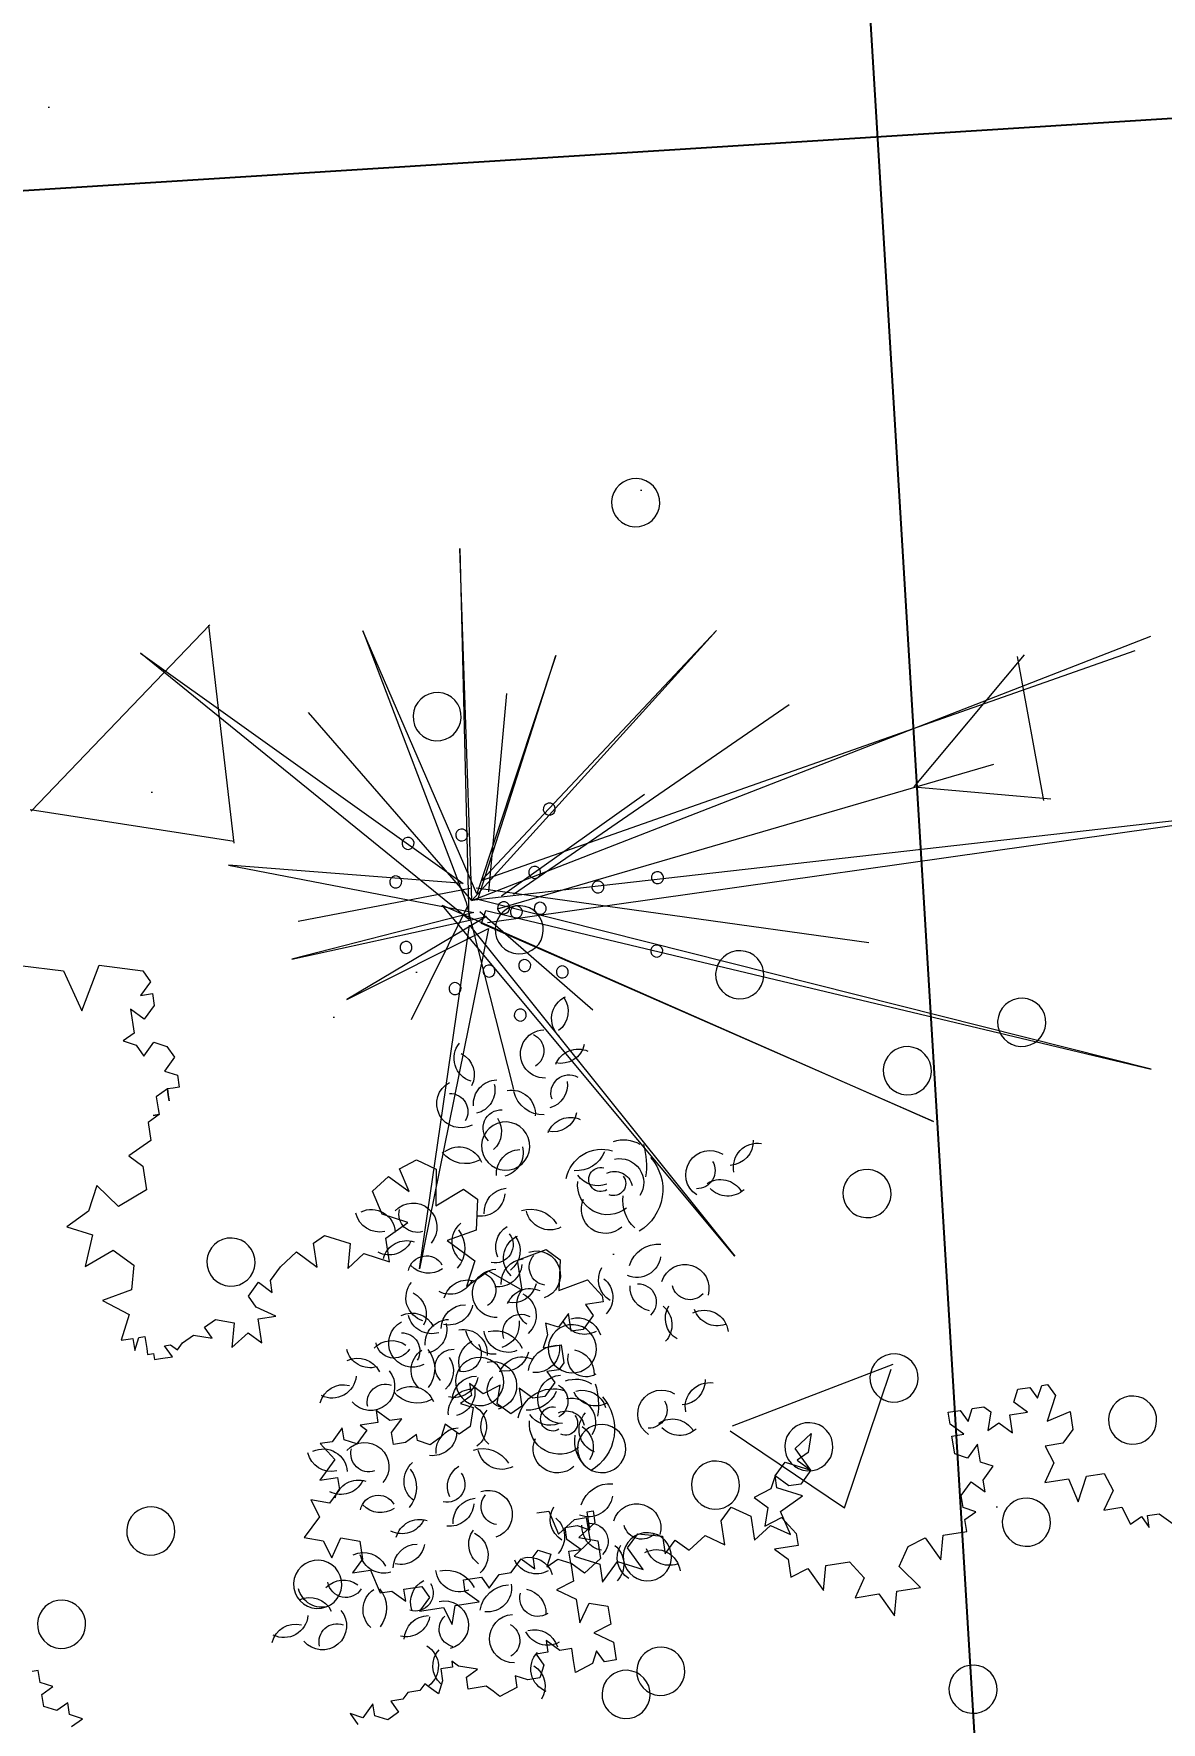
# Model space of a CAD drawing. Header units: metres. Extents: x 0 to 4415, y 1197 to 2590.
# Drawn here: x 1907.923 to 1908.298, y 1309.65 to 1310.211 of the extents above; entities that cross this region are included whole.
import ezdxf

# ---------------------------------------------------------------- set-up
doc = ezdxf.new("R2010")
doc.units = ezdxf.units.M
doc.linetypes.add('CONTINU', pattern=[0])
doc.layers.get('DEFPOINTS').update_dxf_attribs({"lineweight": 5})
doc.layers.add('00-cote', color=7, linetype='CONTINU', lineweight=20)
doc.layers.add('SECURITE', color=3, linetype='Continuous')
doc.layers.add('veg', color=7, linetype='Continuous', lineweight=9, true_color=0x61c200)
doc.styles.add('WALIDcotat', font='times.ttf')
doc.dimstyles.new('walid 100', dxfattribs={"dimscale": 0, "dimtxt": 0.25, "dimasz": 0.1, "dimexe": 1.25, "dimexo": 0.625, "dimgap": 0.02, "dimtad": 1, "dimdec": 0, "dimlfac": 100, "dimrnd": 5, "dimtxsty": 'WALIDcotat', "dimblk": 'COTE', "dimcen": 2.5, "dimse1": 1, "dimse2": 1, "dimclrd": 256, "dimclrt": 256, "dimadec": 0, "dimazin": 0, "dimtfac": 1, "dimtdec": 0, "dimtix": 1, "dimtmove": 2, "dimatfit": 3, "dimldrblk": 'COTE', "dimfxl": 1.25, "dimarcsym": 0})

# ---------------------------------------------------------------- blocks, each defined once
blk = doc.blocks.new('Plantes')
for p, q in [((-0.5796, 1.7132), (-0.238, 1.2957)), ((-0.189, 1.2913), (-0.5796, 1.7132)), ((-0.2838, 1.6127), (-0.1979, 1.2839)), ((-0.238, 1.2957), (-0.2838, 1.6127)), ((-0.2306, 1.2868), (-0.2012, 1.523)), ((-0.1979, 1.2839), (-0.1508, 1.535)), ((-0.1508, 1.535), (-0.1912, 1.2668)), ((-0.2142, 1.2853), (-0.4842, 1.4906)), ((-0.1912, 1.2668), (-0.0912, 1.4638)), ((-0.0912, 1.4638), (-0.1748, 1.2653)), ((-0.5902, 1.4095), (-0.2135, 1.2935)), ((-0.2231, 1.2779), (-0.5902, 1.4095)), ((-0.2053, 1.2928), (-0.0577, 1.3784)), ((0.281, 1.3894), (-0.1808, 1.2906)), ((-0.1748, 1.2653), (0.281, 1.3894)), ((-0.2106, 1.3262), (0.1269, 0.6784)), ((0.2921, 0.9601), (-0.2106, 1.3262)), ((-0.6932, 1.2704), (-0.189, 1.2913)), ((-0.2135, 1.2935), (0.0458, 1.2456)), ((-0.1808, 1.2906), (0.2921, 0.9601)), ((-0.2142, 1.2853), (-0.6932, 1.2704)), ((-0.559, 0.929), (-0.2142, 1.2853)), ((-0.2402, 1.2712), (-0.559, 0.929)), ((-0.5393, 1.1496), (-0.2231, 1.2779)), ((-0.215, 1.2771), (-0.5393, 1.1496)), ((-0.2142, 1.2853), (-0.5127, 0.3401)), ((-0.4942, 0.3632), (-0.2402, 1.2712)), ((-0.183, 1.2661), (-0.2717, 0.088)), ((-0.2702, 0.1044), (-0.2142, 1.2853)), ((-0.2313, 1.2786), (-0.122, 0.75)), ((0.0754, 0.3782), (-0.215, 1.2771)), ((-0.1993, 1.2675), (0.0754, 0.3782)), ((-0.1986, 1.2757), (-0.055, 1.1311)), ((0.1269, 0.6784), (-0.1823, 1.2742)), ((-0.2246, 1.2615), (-0.4919, 1.2195)), ((-0.2008, 1.2512), (-0.3527, 0.5647)), ((-0.2179, 1.2445), (-0.3431, 1.0415)), ((0.6228, 1.2518), (0.6214, 1.2354)), ((-0.2193, 1.2281), (-0.4519, 0.8371)), ((0.6214, 1.2354), (0.6533, 1.2244)), ((0.6533, 1.2244), (0.6348, 1.2013)), ((0.6348, 1.2013), (0.6333, 1.185)), ((0.666, 1.182), (0.6845, 1.2051)), ((0.6845, 1.2051), (0.698, 1.171)), ((0.6333, 1.185), (0.666, 1.182)), ((0.7225, 1.1688), (0.6958, 1.1464)), ((0.698, 1.171), (0.7225, 1.1688)), ((0.678, 1.1316), (0.6602, 1.1167)), ((0.7092, 1.1123), (0.678, 1.1316)), ((0.6958, 1.1464), (0.7092, 1.1123)), ((0.6602, 1.1167), (0.6654, 1.0833)), ((0.6654, 1.0833), (0.6899, 1.0811)), ((0.6899, 1.0811), (0.6721, 1.0662)), ((0.6721, 1.0662), (0.687, 1.0484)), ((0.687, 1.0484), (0.6685, 1.0253)), ((0.6685, 1.0253), (0.6827, 0.9994)), ((0.65, 1.0023), (0.6322, 0.9874)), ((0.6827, 0.9994), (0.65, 1.0023)), ((0.6322, 0.9874), (0.6463, 0.9614)), ((0.6107, 0.9317), (0.6211, 0.9554)), ((0.6211, 0.9554), (0.636, 0.9376)), ((0.636, 0.9376), (0.6612, 0.9436)), ((0.6463, 0.9614), (0.679, 0.9585)), ((0.6612, 0.9436), (0.6508, 0.9198)), ((0.679, 0.9585), (0.6605, 0.9355)), ((0.5937, 0.925), (0.5759, 0.9101)), ((0.5937, 0.925), (0.6107, 0.9317)), ((0.6085, 0.9072), (0.5937, 0.925)), ((0.61, 0.9235), (0.5937, 0.925)), ((0.6234, 0.8894), (0.61, 0.9235)), ((0.6427, 0.9206), (0.6234, 0.8894)), ((0.6746, 0.9095), (0.6427, 0.9206)), ((0.6508, 0.9198), (0.6739, 0.9013)), ((0.6605, 0.9355), (0.6746, 0.9095)), ((0.6902, 0.8999), (0.6932, 0.9325)), ((0.6932, 0.9325), (0.708, 0.9147)), ((0.5759, 0.9101), (0.5893, 0.8759)), ((0.6071, 0.8908), (0.6085, 0.9072)), ((0.6739, 0.9013), (0.6902, 0.8999)), ((0.708, 0.9147), (0.7326, 0.9126)), ((0.7326, 0.9126), (0.7222, 0.8888)), ((0.5581, 0.8952), (0.5395, 0.8721)), ((0.5395, 0.8721), (0.5648, 0.8781)), ((0.5893, 0.8759), (0.5581, 0.8952)), ((0.5648, 0.8781), (0.5744, 0.8937)), ((0.5744, 0.8937), (0.5893, 0.8759)), ((0.5893, 0.8759), (0.6071, 0.8908)), ((0.7222, 0.8888), (0.7534, 0.8695)), ((0.72, 0.8643), (0.7171, 0.8316)), ((0.7534, 0.8695), (0.72, 0.8643)), ((0.7171, 0.8316), (0.7401, 0.8131)), ((0.7401, 0.8131), (0.7661, 0.8272)), ((0.7661, 0.8272), (0.7632, 0.7945)), ((0.7632, 0.7945), (0.7944, 0.7753)), ((0.7276, 0.7648), (0.7016, 0.7506)), ((0.7581, 0.7373), (0.7276, 0.7648)), ((0.761, 0.77), (0.7581, 0.7373)), ((0.7944, 0.7753), (0.761, 0.77)), ((0.7016, 0.7506), (0.6913, 0.7268)), ((0.6913, 0.7268), (0.7225, 0.7076)), ((0.6891, 0.7023), (0.6862, 0.6696)), ((0.7225, 0.7076), (0.6891, 0.7023)), ((0.5228, 0.6842), (0.5213, 0.6679)), ((0.5213, 0.6679), (0.5369, 0.6582)), ((0.5391, 0.6828), (0.5228, 0.6842)), ((0.554, 0.665), (0.5391, 0.6828)), ((0.5554, 0.6813), (0.554, 0.665)), ((0.5799, 0.6791), (0.5554, 0.6813)), ((0.5867, 0.662), (0.5799, 0.6791)), ((0.6371, 0.674), (0.6193, 0.6591)), ((0.6535, 0.6725), (0.6371, 0.674)), ((0.6602, 0.6555), (0.6535, 0.6725)), ((0.6698, 0.6711), (0.6602, 0.6555)), ((0.6862, 0.6696), (0.6698, 0.6711)), ((0.5198, 0.6515), (0.5184, 0.6352)), ((0.5369, 0.6582), (0.5198, 0.6515)), ((0.5689, 0.6472), (0.5867, 0.662)), ((0.5934, 0.645), (0.5689, 0.6472)), ((0.6001, 0.6279), (0.5934, 0.645)), ((0.6193, 0.6591), (0.6342, 0.6413)), ((0.5184, 0.6352), (0.5258, 0.6263)), ((0.5258, 0.6263), (0.5511, 0.6323)), ((0.5511, 0.6323), (0.5414, 0.6167)), ((0.6179, 0.6428), (0.6001, 0.6279)), ((0.6342, 0.6413), (0.6179, 0.6428)), ((0.5318, 0.601), (0.5296, 0.5765)), ((0.5563, 0.5989), (0.5318, 0.601)), ((0.5414, 0.6167), (0.5563, 0.5989)), ((0.4977, 0.5876), (0.4962, 0.5713)), ((0.5147, 0.5943), (0.4977, 0.5876)), ((0.5296, 0.5765), (0.5147, 0.5943)), ((0.4947, 0.5549), (0.494, 0.5468)), ((0.5118, 0.5617), (0.4947, 0.5549)), ((0.4962, 0.5713), (0.5118, 0.5617)), ((0.575, 0.5313), (0.5772, 0.5558)), ((0.5772, 0.5558), (0.601, 0.5455)), ((0.601, 0.5455), (0.6269, 0.5596)), ((0.6269, 0.5596), (0.624, 0.5269)), ((0.494, 0.5468), (0.5096, 0.5371)), ((0.5096, 0.5371), (0.5438, 0.5506)), ((0.5438, 0.5506), (0.5327, 0.5186)), ((0.5572, 0.5164), (0.575, 0.5313)), ((0.5327, 0.5186), (0.5572, 0.5164)), ((0.656, 0.5158), (0.6218, 0.5024)), ((0.624, 0.5269), (0.656, 0.5158)), ((0.6218, 0.5024), (0.6196, 0.4779)), ((0.6196, 0.4779), (0.6434, 0.4675)), ((0.6434, 0.4675), (0.6694, 0.4817)), ((0.6694, 0.4817), (0.6672, 0.4572)), ((0.6672, 0.4572), (0.691, 0.4468)), ((0.691, 0.4468), (0.6814, 0.4312)), ((0.6806, 0.423), (0.6792, 0.4067)), ((0.697, 0.4216), (0.6806, 0.423)), ((0.6814, 0.4312), (0.697, 0.4216)), ((0.6792, 0.4067), (0.694, 0.3889)), ((0.7636, -2.1539), (0.7643, -2.1457)), ((0.7636, -2.1539), (0.7636, -2.1539)), ((0.7636, -2.1539), (0.7636, -2.1539)), ((0.7636, -2.1539), (0.7636, -2.1539)), ((0.7636, -2.1539), (0.7636, -2.1539)), ((0.7636, -2.1539), (0.7636, -2.1539)), ((0.7636, -2.1539), (0.7636, -2.1539)), ((0.7636, -2.1539), (0.7636, -2.1539)), ((0.7799, -2.1554), (0.7636, -2.1539)), ((0.7866, -2.1724), (0.7799, -2.1554)), ((0.7962, -2.1568), (0.7866, -2.1724)), ((0.8126, -2.1583), (0.7962, -2.1568)), ((0.8193, -2.1754), (0.8126, -2.1583)), ((0.8097, -2.191), (0.8193, -2.1754)), ((-0.1952, -2.1919), (-0.1839, -2.2505)), ((0.826, -2.1924), (0.8097, -2.191)), ((0.8327, -2.2095), (0.826, -2.1924)), ((0.8423, -2.1939), (0.8327, -2.2095)), ((-0.1839, -2.2505), (-0.1282, -2.272)), ((0.1443, -2.2633), (0.1636, -2.2321)), ((0.1636, -2.2321), (0.177, -2.2663)), ((-0.1282, -2.272), (-0.1883, -2.2995)), ((0.1102, -2.2768), (0.1443, -2.2633)), ((0.177, -2.2663), (0.2193, -2.2536)), ((0.2193, -2.2536), (0.1994, -2.293)), ((0.1407, -2.3042), (0.1102, -2.2768)), ((0.1994, -2.293), (0.2217, -2.3197)), ((0.2551, -2.3144), (0.2669, -2.2743)), ((0.2669, -2.2743), (0.2885, -2.3092)), ((0.2885, -2.3092), (0.3226, -2.2957)), ((0.3226, -2.2957), (0.3212, -2.3121)), ((-0.1883, -2.2995), (-0.1771, -2.3582)), ((0.1207, -2.3436), (0.1407, -2.3042)), ((0.2217, -2.3197), (0.2551, -2.3144)), ((0.3375, -2.3135), (0.3205, -2.3202)), ((0.3212, -2.3121), (0.3375, -2.3135)), ((-0.1259, -2.3381), (-0.0932, -2.341)), ((-0.111, -2.3559), (-0.1259, -2.3381)), ((-0.0932, -2.341), (-0.0836, -2.3254)), ((-0.0836, -2.3254), (-0.0768, -2.3424)), ((-0.0768, -2.3424), (-0.0612, -2.3521)), ((0.0539, -2.3541), (0.0731, -2.3229)), ((0.0731, -2.3229), (0.088, -2.3407)), ((0.088, -2.3407), (0.1207, -2.3436)), ((0.3205, -2.3202), (0.3197, -2.3284)), ((0.3197, -2.3284), (0.3361, -2.3299)), ((0.3361, -2.3299), (0.3442, -2.3306)), ((0.3442, -2.3306), (0.3435, -2.3388)), ((0.3435, -2.3388), (0.3517, -2.3395)), ((0.3517, -2.3395), (0.3509, -2.3477)), ((-0.1771, -2.3582), (-0.1615, -2.3678)), ((-0.1615, -2.3678), (-0.1437, -2.3529)), ((-0.1437, -2.3529), (-0.1451, -2.3693)), ((-0.1288, -2.3707), (-0.111, -2.3559)), ((-0.0612, -2.3521), (-0.079, -2.3669)), ((-0.0144, -2.381), (-0.0048, -2.3653)), ((-0.0048, -2.3653), (0.0034, -2.3661)), ((-0.0048, -2.3653), (-0.0048, -2.3653)), ((0.0197, -2.3675), (0.0294, -2.3519)), ((0.0205, -2.3594), (0.0197, -2.3675)), ((0.0197, -2.3675), (0.0205, -2.3594)), ((0.0294, -2.3519), (0.0539, -2.3541)), ((0.3339, -2.3544), (0.3331, -2.3626)), ((0.3331, -2.3626), (0.3406, -2.3715)), ((0.3331, -2.3626), (0.3331, -2.3626)), ((0.3495, -2.364), (0.3339, -2.3544)), ((0.3509, -2.3477), (0.3495, -2.364)), ((-0.1451, -2.3693), (-0.1288, -2.3707)), ((-0.079, -2.3669), (-0.0723, -2.384)), ((-0.0723, -2.384), (-0.0567, -2.3936)), ((-0.0567, -2.3936), (-0.0389, -2.3788)), ((-0.0389, -2.3788), (-0.0322, -2.3958)), ((-0.0151, -2.3891), (-0.0144, -2.381)), ((-0.0062, -2.3817), (-0.0144, -2.381)), ((-0.0144, -2.381), (-0.0062, -2.3817)), ((0.0019, -2.3824), (-0.0062, -2.3817)), ((-0.0062, -2.3817), (0.0019, -2.3824)), ((0.0034, -2.3661), (0.0116, -2.3668)), ((0.0034, -2.3661), (0.0034, -2.3661)), ((0.0034, -2.3661), (0.0034, -2.3661)), ((0.0116, -2.3668), (0.0197, -2.3675)), ((0.3317, -2.3789), (0.3221, -2.3945)), ((0.3406, -2.3715), (0.3317, -2.3789)), ((0.3317, -2.3789), (0.3317, -2.3789)), ((-0.0322, -2.3958), (-0.0159, -2.3973)), ((-0.0159, -2.3973), (-0.0151, -2.3891)), ((0.3124, -2.4101), (0.3028, -2.4257)), ((0.328, -2.4198), (0.3124, -2.4101)), ((0.3221, -2.3945), (0.328, -2.4198)), ((0.3028, -2.4257), (0.3088, -2.451)), ((0.3088, -2.451), (0.3422, -2.4457)), ((0.3422, -2.4457), (0.3237, -2.4688)), ((0.2739, -2.4726), (0.2561, -2.4875)), ((0.2895, -2.4822), (0.2739, -2.4726)), ((0.3237, -2.4688), (0.3385, -2.4866)), ((0.2561, -2.4875), (0.271, -2.5053)), ((0.3037, -2.5082), (0.2895, -2.4822)), ((0.3059, -2.4837), (0.3037, -2.5082)), ((0.3385, -2.4866), (0.3059, -2.4837)), ((0.2369, -2.5187), (0.2183, -2.5417)), ((0.2547, -2.5038), (0.2369, -2.5187)), ((0.271, -2.5053), (0.2547, -2.5038)), ((0.2183, -2.5417), (0.2406, -2.5684)), ((0.5562, -2.539), (0.58, -2.5493)), ((0.5622, -2.5642), (0.5562, -2.539)), ((0.58, -2.5493), (0.6067, -2.527)), ((0.6067, -2.527), (0.6127, -2.5522)), ((0.208, -2.5655), (0.1983, -2.5811)), ((0.2406, -2.5684), (0.208, -2.5655)), ((0.4791, -2.5732), (0.4805, -2.5569)), ((0.4805, -2.5569), (0.5036, -2.5754)), ((0.5036, -2.5754), (0.5303, -2.5531)), ((0.5303, -2.5531), (0.5281, -2.5776)), ((0.5444, -2.5791), (0.5622, -2.5642)), ((0.6365, -2.5626), (0.6105, -2.5767)), ((0.6127, -2.5522), (0.6365, -2.5626)), ((0.1983, -2.5811), (0.2118, -2.6153)), ((0.4613, -2.5881), (0.4791, -2.5732)), ((0.4776, -2.5896), (0.4613, -2.5881)), ((0.4843, -2.6067), (0.4776, -2.5896)), ((0.5281, -2.5776), (0.5444, -2.5791)), ((0.6105, -2.5767), (0.6165, -2.602)), ((0.641, -2.6042), (0.6588, -2.5893)), ((0.6588, -2.5893), (0.6566, -2.6138)), ((0.8386, -2.6053), (0.8564, -2.5904)), ((0.8497, -2.5734), (0.8653, -2.583)), ((0.8564, -2.5904), (0.8497, -2.5734)), ((0.2118, -2.6153), (0.2452, -2.61)), ((0.2452, -2.61), (0.2266, -2.6331)), ((0.4569, -2.6371), (0.4591, -2.6126)), ((0.4591, -2.6126), (0.4665, -2.6215)), ((0.4665, -2.6215), (0.4843, -2.6067)), ((0.6165, -2.602), (0.641, -2.6042)), ((0.6566, -2.6138), (0.6886, -2.6249)), ((0.8549, -2.6068), (0.8386, -2.6053)), ((0.8616, -2.6239), (0.8549, -2.6068)), ((0.2266, -2.6331), (0.2401, -2.6672)), ((0.4405, -2.6357), (0.4569, -2.6371)), ((0.4554, -2.6535), (0.4405, -2.6357)), ((0.6886, -2.6249), (0.6871, -2.6412)), ((0.8349, -2.6462), (0.8364, -2.6298)), ((0.8364, -2.6298), (0.852, -2.6395)), ((0.852, -2.6395), (0.8616, -2.6239)), ((0.1427, -2.6503), (0.1242, -2.6733)), ((0.1747, -2.6614), (0.1427, -2.6503)), ((0.1881, -2.6955), (0.1747, -2.6614)), ((0.454, -2.6698), (0.4554, -2.6535)), ((0.4718, -2.6549), (0.454, -2.6698)), ((0.4881, -2.6564), (0.4718, -2.6549)), ((0.4866, -2.6727), (0.4881, -2.6564)), ((0.6857, -2.6576), (0.6835, -2.6821)), ((0.702, -2.659), (0.6857, -2.6576)), ((0.6871, -2.6412), (0.702, -2.659)), ((0.8246, -2.67), (0.826, -2.6536)), ((0.826, -2.6536), (0.8349, -2.6462)), ((0.1242, -2.6733), (0.1465, -2.7)), ((0.2074, -2.6643), (0.1881, -2.6955)), ((0.2401, -2.6672), (0.2074, -2.6643)), ((0.477, -2.6884), (0.4866, -2.6727)), ((0.6835, -2.6821), (0.6991, -2.6917)), ((0.6991, -2.6917), (0.7169, -2.6768)), ((0.7169, -2.6768), (0.714, -2.7095)), ((0.8157, -2.6774), (0.8246, -2.67)), ((0.8231, -2.6863), (0.8157, -2.6774)), ((0.8305, -2.6952), (0.8231, -2.6863)), ((0.1146, -2.689), (0.1042, -2.7127)), ((0.1465, -2.7), (0.1146, -2.689)), ((0.4852, -2.6891), (0.477, -2.6884)), ((0.4823, -2.7218), (0.4919, -2.7062)), ((0.4919, -2.7062), (0.4852, -2.6891)), ((0.714, -2.7095), (0.7377, -2.7199)), ((0.7957, -2.7168), (0.7971, -2.7005)), ((0.7971, -2.7005), (0.8135, -2.7019)), ((0.8135, -2.7019), (0.8305, -2.6952)), ((0.1042, -2.7127), (0.1184, -2.7387)), ((0.4652, -2.7285), (0.4823, -2.7218)), ((0.4801, -2.7463), (0.4652, -2.7285)), ((0.7125, -2.7259), (0.7096, -2.7585)), ((0.7377, -2.7199), (0.7125, -2.7259)), ((0.7875, -2.7161), (0.7957, -2.7168)), ((0.7949, -2.725), (0.7875, -2.7161)), ((0.8009, -2.7502), (0.7949, -2.725)), ((0.1184, -2.7387), (0.1681, -2.7349)), ((0.1681, -2.7349), (0.1482, -2.7743)), ((0.2046, -2.7876), (0.2164, -2.7475)), ((0.2164, -2.7475), (0.2462, -2.7831)), ((0.4289, -2.7664), (0.4385, -2.7508)), ((0.4385, -2.7508), (0.4452, -2.7679)), ((0.4705, -2.7619), (0.4801, -2.7463)), ((0.6784, -2.7393), (0.6762, -2.7638)), ((0.6947, -2.7407), (0.6784, -2.7393)), ((0.7096, -2.7585), (0.6947, -2.7407)), ((0.8106, -2.7346), (0.8009, -2.7502)), ((0.8269, -2.7361), (0.8106, -2.7346)), ((0.8247, -2.7606), (0.8254, -2.7524)), ((0.8254, -2.7524), (0.8269, -2.7361)), ((0.1482, -2.7743), (0.163, -2.7921)), ((0.2462, -2.7831), (0.2803, -2.7696)), ((0.2803, -2.7696), (0.2611, -2.8009)), ((0.4125, -2.765), (0.4289, -2.7664)), ((0.4274, -2.7828), (0.4125, -2.765)), ((0.4452, -2.7679), (0.4705, -2.7619)), ((0.6918, -2.7734), (0.674, -2.7883)), ((0.6762, -2.7638), (0.6918, -2.7734)), ((0.8321, -2.7695), (0.8247, -2.7606)), ((0.8292, -2.8022), (0.8396, -2.7784)), ((0.8396, -2.7784), (0.8321, -2.7695)), ((0.163, -2.7921), (0.2046, -2.7876)), ((0.2611, -2.8009), (0.2901, -2.8446)), ((0.4171, -2.8065), (0.4274, -2.7828)), ((0.4423, -2.8006), (0.4171, -2.8065)), ((0.4572, -2.8184), (0.4423, -2.8006)), ((0.674, -2.7883), (0.6725, -2.8046)), ((0.8129, -2.8007), (0.8292, -2.8022)), ((0.8196, -2.8178), (0.8129, -2.8007)), ((0.4475, -2.834), (0.4572, -2.8184)), ((0.6725, -2.8046), (0.6547, -2.8195)), ((0.6547, -2.8195), (0.6696, -2.8373)), ((0.8181, -2.8341), (0.8196, -2.8178)), ((0.2493, -2.841), (0.2374, -2.8811)), ((0.2901, -2.8446), (0.2493, -2.841)), ((0.423, -2.8318), (0.4475, -2.834)), ((0.4379, -2.8496), (0.423, -2.8318)), ((0.6533, -2.8359), (0.6444, -2.8433)), ((0.6444, -2.8433), (0.6511, -2.8604)), ((0.6696, -2.8373), (0.6533, -2.8359)), ((0.7677, -2.8461), (0.784, -2.8475)), ((0.7825, -2.8639), (0.7677, -2.8461)), ((0.784, -2.8475), (0.7855, -2.8312)), ((0.7855, -2.8312), (0.8011, -2.8408)), ((0.8011, -2.8408), (0.8181, -2.8341)), ((0.3533, -2.875), (0.3704, -2.8683)), ((0.3704, -2.8683), (0.3682, -2.8928)), ((0.4187, -2.8808), (0.4365, -2.8659)), ((0.4365, -2.8659), (0.4379, -2.8496)), ((0.6511, -2.8604), (0.6682, -2.8537)), ((0.6682, -2.8537), (0.6585, -2.8693)), ((0.6585, -2.8693), (0.6652, -2.8863)), ((0.6897, -2.8885), (0.7001, -2.8648)), ((0.7001, -2.8648), (0.7143, -2.8907)), ((0.7811, -2.8802), (0.7825, -2.8639)), ((0.2374, -2.8811), (0.2523, -2.8989)), ((0.3259, -2.9055), (0.3437, -2.8906)), ((0.337, -2.8735), (0.3533, -2.875)), ((0.3437, -2.8906), (0.337, -2.8735)), ((0.3682, -2.8928), (0.3927, -2.895)), ((0.3927, -2.895), (0.4016, -2.8875)), ((0.4016, -2.8875), (0.403, -2.8712)), ((0.403, -2.8712), (0.4187, -2.8808)), ((0.6162, -2.882), (0.6148, -2.8983)), ((0.6326, -2.8834), (0.6162, -2.882)), ((0.6474, -2.9012), (0.6326, -2.8834)), ((0.6489, -2.8849), (0.6474, -2.9012)), ((0.6652, -2.8863), (0.6489, -2.8849)), ((0.6652, -2.8863), (0.6897, -2.8885)), ((0.6801, -2.9041), (0.6652, -2.8863)), ((0.7143, -2.8907), (0.7469, -2.8936)), ((0.7469, -2.8936), (0.721, -2.9078)), ((0.7974, -2.8817), (0.7811, -2.8802)), ((0.8138, -2.8831), (0.7974, -2.8817)), ((0.8034, -2.9069), (0.8138, -2.8831)), ((0.2523, -2.8989), (0.2939, -2.8944)), ((0.2939, -2.8944), (0.2821, -2.9345)), ((0.3504, -2.9077), (0.3259, -2.9055)), ((0.3489, -2.924), (0.3504, -2.9077)), ((0.597, -2.9132), (0.5962, -2.9214)), ((0.6215, -2.9154), (0.597, -2.9132)), ((0.6126, -2.9228), (0.6311, -2.8998)), ((0.6148, -2.8983), (0.6215, -2.9154)), ((0.6311, -2.8998), (0.6371, -2.925)), ((0.6616, -2.9272), (0.6801, -2.9041)), ((0.721, -2.9078), (0.727, -2.933)), ((0.7515, -2.9352), (0.7618, -2.9114)), ((0.7618, -2.9114), (0.776, -2.9374)), ((0.7863, -2.9136), (0.8034, -2.9069)), ((0.8019, -2.9233), (0.7863, -2.9136)), ((0.2821, -2.9345), (0.3051, -2.953)), ((0.3133, -2.9538), (0.3155, -2.9293)), ((0.3155, -2.9293), (0.3311, -2.9389)), ((0.3311, -2.9389), (0.3489, -2.924)), ((0.5962, -2.9214), (0.6126, -2.9228)), ((0.6371, -2.925), (0.6616, -2.9272)), ((0.727, -2.933), (0.7515, -2.9352)), ((0.776, -2.9374), (0.8005, -2.9396)), ((0.8005, -2.9396), (0.8019, -2.9233)), ((0.3051, -2.953), (0.3133, -2.9538))]:
    blk.add_line(p, q)
at = {"color": 97}
for p, q in [((-0.215, 1.2771), (-0.215, 1.2771)), ((-0.1823, 1.2742), (-0.1993, 1.2675))]:
    blk.add_line(p, q, dxfattribs=at)
at = {"color": 72}
for centre, major_axis, start_param, end_param in [((0.7366, 1.604), (0.0232, 0.0232), 4.082311, 6.019626), ((0.7849, 1.5914), (0.0232, 0.0232), 1.097798, 2.668594), ((0.6988, 1.5497), (0.0232, 0.0232), 5.269135, 6.892291), ((0.75, 1.5699), (0.0232, 0.0232), 1.970463, 3.541259), ((0.7568, 1.5528), (0.0232, 0.0232), 3.296913, 6.438505), ((0.5496, 1.5383), (0.0232, 0.0232), 1.987916, 3.925231), ((0.5154, 1.5249), (0.0232, 0.0232), 5.338948, 6.909744), ((0.7293, 1.5223), (0.0232, 0.0232), 1.603943, 3.052567), ((0.6959, 1.517), (0.0174, 0.0174), 4.536097, 6.979557), ((0.7798, 1.5343), (0.0174, 0.0174), 0.609106, 2.755861), ((0.4159, 1.5173), (0.0232, 0.0232), 4.082311, 6.019626), ((0.4642, 1.5048), (0.0232, 0.0232), 1.097798, 2.668594), ((0.595, 1.4931), (0.0232, 0.0232), 1.115251, 2.738407), ((0.5474, 1.5138), (0.0232, 0.0232), 4.466283, 6.03708), ((0.3781, 1.463), (0.0232, 0.0232), 5.269135, 6.892291), ((0.4294, 1.4832), (0.0232, 0.0232), 1.970463, 3.541259), ((0.5445, 1.4811), (0.0232, 0.0232), 1.58649, 4.710629), ((0.5274, 1.4744), (0.0174, 0.0174), 5.251682, 7.398437), ((0.6937, 1.4925), (0.0232, 0.0232), 1.970463, 3.541259), ((0.6581, 1.4628), (0.0232, 0.0232), 5.269135, 6.892291), ((0.7406, 1.4636), (0.0232, 0.0232), 0.015694, 1.830836), ((0.1947, 1.4382), (0.0232, 0.0232), 5.338948, 6.909744), ((0.4361, 1.4661), (0.0232, 0.0232), 3.296913, 6.438505), ((0.4591, 1.4476), (0.0174, 0.0174), 0.609106, 2.755861), ((0.6091, 1.4671), (0.0174, 0.0174), 1.045438, 3.471446), ((0.5757, 1.4619), (0.0232, 0.0232), 4.954976, 6.386146), ((0.736, 1.5052), (0.029, 0.029), 3.296913, 4.65827), ((0.2289, 1.4517), (0.0232, 0.0232), 1.987916, 3.925231), ((0.4086, 1.4356), (0.0232, 0.0232), 1.603943, 3.052567), ((0.3752, 1.4304), (0.0174, 0.0174), 4.536097, 6.979557), ((0.6062, 1.4345), (0.0232, 0.0232), 4.466283, 6.03708), ((0.6872, 1.419), (0.0232, 0.0232), 0.870905, 2.424248), ((0.6478, 1.439), (0.0232, 0.0232), 4.169577, 5.792734), ((0.7465, 1.4384), (0.0232, 0.0232), 4.169577, 5.792734), ((0.2743, 1.4064), (0.0232, 0.0232), 1.115251, 2.738407), ((0.2267, 1.4271), (0.0232, 0.0232), 4.466283, 6.03708), ((0.3812, 1.4051), (0.0232, 0.0232), 5.077149, 8.218741), ((0.4725, 1.4134), (0.0232, 0.0232), 1.79593, 3.611072), ((0.4221, 1.4015), (0.029, 0.029), 5.077149, 6.455959), ((0.5699, 1.3965), (0.0232, 0.0232), 6.194159, 8.009302), ((0.575, 1.4537), (0.029, 0.029), 3.331819, 4.710629), ((0.6538, 1.4137), (0.0232, 0.0232), 1.115251, 2.738407), ((0.7347, 1.3983), (0.0232, 0.0232), 0.521839, 1.953009), ((0.7206, 1.4242), (0.0174, 0.0174), 3.436539, 5.862547), ((0.7852, 1.4102), (0.0232, 0.0232), 0.870905, 2.424248), ((0.2238, 1.3945), (0.0232, 0.0232), 1.58649, 4.710629), ((0.2067, 1.3878), (0.0174, 0.0174), 5.251682, 7.398437), ((0.2884, 1.3805), (0.0174, 0.0174), 1.045438, 3.471446), ((0.3211, 1.3775), (0.0232, 0.0232), 5.862547, 7.817316), ((0.373, 1.4058), (0.0232, 0.0232), 1.970463, 3.541259), ((0.3374, 1.3761), (0.0232, 0.0232), 5.269135, 6.892291), ((0.3908, 1.4207), (0.0174, 0.0174), 2.406795, 4.536097), ((0.4199, 1.377), (0.0232, 0.0232), 0.015694, 1.830836), ((0.8201, 1.4318), (0.0232, 0.0232), 2.9653, 4.920069), ((0.8232, 1.3739), (0.0232, 0.0232), 0.015694, 1.58649), ((-0.2463, 1.387), (0.0058, 0.0058), 2.267169, 8.550354), ((-0.1564, 1.379), (0.0058, 0.0058), 2.267169, 8.550354), ((0.255, 1.3752), (0.0232, 0.0232), 4.954976, 6.386146), ((0.3411, 1.4169), (0.0232, 0.0232), 2.895487, 4.466283), ((0.385, 1.3554), (0.0232, 0.0232), 0.783639, 2.389342), ((0.3634, 1.3902), (0.0232, 0.0232), 3.750698, 5.321495), ((0.4153, 1.4185), (0.029, 0.029), 3.296913, 4.65827), ((0.4177, 1.3524), (0.0174, 0.0174), 0.0506, 2.476608), ((0.5328, 1.3504), (0.0232, 0.0232), 0.783639, 2.336982), ((0.503, 1.386), (0.0232, 0.0232), 4.064858, 5.688014), ((0.5758, 1.3713), (0.0174, 0.0174), 3.331819, 5.77528), ((0.7333, 1.3819), (0.029, 0.029), 2.197355, 3.558712), ((0.6902, 1.3611), (0.0232, 0.0232), 5.181868, 7.014464), ((0.7667, 1.3872), (-0.0232, 0.0232), 0.626559, 3.750698), ((0.7734, 1.3701), (0.0174, 0.0174), 5.810187, 7.939489), ((-0.2975, 1.3669), (0.0058, 0.0058), 2.267169, 8.550354), ((0.0605, 1.3184), (0.0232, 0.0232), 5.077149, 8.218741), ((0.3331, 1.3271), (0.0232, 0.0232), 1.115251, 2.738407), ((0.2855, 1.3478), (0.0232, 0.0232), 4.466283, 6.03708), ((0.3665, 1.3323), (0.0232, 0.0232), 0.870905, 2.424248), ((0.3271, 1.3523), (0.0232, 0.0232), 4.169577, 5.792734), ((0.4206, 1.3851), (0.0232, 0.0232), 3.401633, 4.832803), ((0.4645, 1.3236), (0.0232, 0.0232), 0.870905, 2.424248), ((0.4259, 1.3517), (0.0232, 0.0232), 4.169577, 5.792734), ((0.4816, 1.3303), (0.0232, 0.0232), 0.783639, 2.389342), ((0.5811, 1.3379), (0.0232, 0.0232), 0.41712, 1.865743), ((0.6301, 1.3335), (0.0232, 0.0232), 0.783639, 2.336982), ((0.6004, 1.3691), (0.0232, 0.0232), 4.064858, 5.688014), ((0.0701, 1.3341), (0.0174, 0.0174), 2.406795, 4.536097), ((0.1518, 1.3268), (0.0232, 0.0232), 1.79593, 3.611072), ((0.1014, 1.3148), (0.029, 0.029), 5.077149, 6.455959), ((0.2492, 1.3098), (0.0232, 0.0232), 6.194159, 8.009302), ((0.2543, 1.367), (0.029, 0.029), 3.331819, 4.710629), ((0.3999, 1.3376), (0.0232, 0.0232), 2.249715, 4.064858), ((0.414, 1.3116), (0.0232, 0.0232), 0.521839, 1.953009), ((0.3999, 1.3376), (0.0174, 0.0174), 3.436539, 5.862547), ((0.4511, 1.3577), (0.0232, 0.0232), 3.750698, 5.321495), ((0.5715, 1.3223), (0.029, 0.029), 2.110089, 3.453992), ((0.6613, 1.3142), (0.0232, 0.0232), 6.194159, 7.764956), ((0.6732, 1.3544), (0.0232, 0.0232), 2.878034, 4.832803), ((0.7587, 1.2973), (0.029, 0.029), 1.010531, 2.371888), ((-0.0962, 1.316), (0.0058, 0.0058), 2.267169, 8.550354), ((0.0004, 1.2909), (0.0232, 0.0232), 5.862547, 7.817316), ((0.0204, 1.3303), (0.0232, 0.0232), 2.895487, 4.466283), ((0.3212, 1.2869), (0.0232, 0.0232), 5.530934, 8.672527), ((0.3628, 1.2915), (0.029, 0.029), 5.530934, 6.909744), ((0.4527, 1.2834), (0.0174, 0.0174), 5.810187, 7.939489), ((0.4994, 1.3452), (0.0232, 0.0232), 2.9653, 4.920069), ((0.5025, 1.2872), (0.0232, 0.0232), 0.015694, 1.58649), ((0.5277, 1.2932), (0.0232, 0.0232), 5.094602, 6.909744), ((0.6205, 1.3179), (0.0232, 0.0232), 2.110089, 5.234228), ((0.6109, 1.3023), (0.0174, 0.0174), 5.705467, 7.852222), ((0.72, 1.3255), (0.0232, 0.0232), 3.837965, 5.670561), ((0.7913, 1.2944), (0.0232, 0.0232), 5.530934, 8.655074), ((-0.3041, 1.2933), (0.0058, 0.0058), 2.267169, 8.550354), ((0.0643, 1.2687), (0.0232, 0.0232), 0.783639, 2.389342), ((0.0427, 1.3036), (0.0232, 0.0232), 3.750698, 5.321495), ((0.097, 1.2658), (0.0174, 0.0174), 0.0506, 2.476608), ((0.2121, 1.2637), (0.0232, 0.0232), 0.783639, 2.336982), ((0.1823, 1.2993), (0.0232, 0.0232), 4.064858, 5.688014), ((0.2604, 1.2512), (0.0232, 0.0232), 0.41712, 1.865743), ((0.2551, 1.2846), (0.0174, 0.0174), 3.331819, 5.77528), ((0.2797, 1.2824), (0.0232, 0.0232), 4.064858, 5.688014), ((0.3153, 1.3122), (0.0174, 0.0174), 2.86058, 4.989882), ((0.4126, 1.2953), (0.029, 0.029), 2.197355, 3.558712), ((0.3695, 1.2744), (0.0232, 0.0232), 5.181868, 7.014464), ((0.3948, 1.2804), (0.0232, 0.0232), 4.204484, 5.77528), ((0.4423, 1.2597), (0.0232, 0.0232), 1.237424, 2.843127), ((0.446, 1.3005), (0.0232, 0.0232), 2.197355, 5.321495), ((0.7928, 1.3107), (0.0174, 0.0174), 2.91294, 5.042242), ((-0.1169, 1.2684), (0.0058, 0.0058), 2.267169, 8.550354), ((0.0999, 1.2985), (0.0232, 0.0232), 3.401633, 4.832803), ((0.1304, 1.271), (0.0232, 0.0232), 3.750698, 5.321495), ((0.1609, 1.2436), (0.0232, 0.0232), 0.783639, 2.389342), ((0.276, 1.2416), (0.0232, 0.0232), 0.033147, 1.987916), ((0.2633, 1.2839), (0.0232, 0.0232), 3.349273, 4.920069), ((0.3094, 1.2468), (0.0232, 0.0232), 0.783639, 2.336982), ((0.3027, 1.2639), (0.0232, 0.0232), 4.204484, 5.77528), ((0.3503, 1.2432), (0.0232, 0.0232), 1.237424, 2.843127), ((0.3406, 1.2276), (0.0232, 0.0232), 6.194159, 7.764956), ((0.3762, 1.2573), (0.0174, 0.0174), 0.504386, 2.930394), ((0.3628, 1.2915), (0.0232, 0.0232), 3.855418, 5.286588), ((0.5048, 1.2211), (0.0348, 0.0348), 1.045438, 2.720954), ((0.7149, 1.2683), (0.0232, 0.0232), 2.144995, 3.698339), ((0.6726, 1.2556), (0.0232, 0.0232), 5.059695, 6.682852), ((0.7572, 1.281), (0.0232, 0.0232), 2.616234, 4.047404), ((0.7387, 1.2579), (0.0174, 0.0174), 4.989882, 7.41589), ((0.8137, 1.2677), (0.0232, 0.0232), 2.144995, 3.698339), ((0.7706, 1.2468), (0.0232, 0.0232), 5.059695, 6.682852), ((0.836, 1.241), (0.0232, 0.0232), 5.93236, 7.887129), ((0.8567, 1.2886), (0.0232, 0.0232), 2.982754, 4.55355), ((-0.2015, 1.243), (0.0058, 0.0058), 2.267169, 8.550354), ((0.0792, 1.2509), (0.0232, 0.0232), 2.249715, 4.064858), ((0.0421, 1.2048), (0.029, 0.029), 5.530934, 6.909744), ((0.2508, 1.2356), (0.029, 0.029), 2.110089, 3.453992), ((0.2902, 1.2156), (0.0174, 0.0174), 5.705467, 7.852222), ((0.3525, 1.2677), (0.0232, 0.0232), 2.878034, 4.832803), ((0.3993, 1.2388), (0.0232, 0.0232), 3.837965, 5.670561), ((0.438, 1.2106), (0.029, 0.029), 1.010531, 2.371888), ((0.4707, 1.2077), (-0.0232, 0.0232), 3.960138, 7.084277), ((0.4416, 1.2515), (0.029, 0.029), 4.379017, 5.635654), ((0.4721, 1.2241), (0.0232, 0.0232), 5.181868, 6.543225), ((0.5041, 1.213), (0.029, 0.029), 4.885162, 7.241357), ((0.5375, 1.2182), (0.0232, 0.0232), 4.815349, 7.572969), ((-0.1948, 1.2259), (0.0058, 0.0058), 2.267169, 8.550354), ((-0.1213, 1.2194), (0.0058, 0.0058), 2.267169, 8.550354), ((-0.0545, 1.2299), (0.0058, 0.0058), 2.267169, 8.550354), ((0.0005, 1.2003), (0.0232, 0.0232), 5.530934, 8.672527), ((0.207, 1.2065), (0.0232, 0.0232), 5.094602, 6.909744), ((0.2998, 1.2312), (0.0232, 0.0232), 2.110089, 5.234228), ((0.4966, 1.2219), (0.0116, 0.0116), 5.024789, 8.95178), ((0.6348, 1.2013), (0.0232, 0.0232), 6.106893, 7.677689), ((0.6555, 1.2489), (0.0232, 0.0232), 3.104927, 4.745536), ((-0.2468, 1.1976), (0.0058, 0.0058), 2.267169, 8.550354), ((-0.1977, 1.1933), (0.0058, 0.0058), 2.267169, 8.550354), ((-0.0054, 1.2255), (0.0174, 0.0174), 2.86058, 4.989882), ((0.0556, 1.1706), (0.0174, 0.0174), 0.504386, 2.930394), ((0.0421, 1.2048), (0.0232, 0.0232), 3.855418, 5.286588), ((0.0741, 1.1937), (0.0232, 0.0232), 4.204484, 5.77528), ((0.1216, 1.173), (0.0232, 0.0232), 1.237424, 2.843127), ((0.3519, 1.1689), (0.0232, 0.0232), 5.059695, 6.682852), ((0.418, 1.1712), (0.0174, 0.0174), 4.989882, 7.41589), ((0.4855, 1.1899), (0.029, 0.029), 2.075182, 2.982754), ((0.4721, 1.2241), (0.0174, 0.0174), 2.91294, 5.042242), ((0.5026, 1.1966), (0.0232, 0.0232), 2.214809, 4.55355), ((0.5115, 1.2041), (0.0174, 0.0174), 1.970463, 3.768152), ((0.5033, 1.2048), (0.0116, 0.0116), 3.314366, 5.949813), ((0.5309, 1.1447), (0.0348, 0.0348), 0.015694, 0.993078), ((-0.3314, 1.1722), (0.0058, 0.0058), 2.267169, 8.550354), ((-0.1093, 1.1689), (0.0058, 0.0058), 2.267169, 8.550354), ((-0.0447, 1.1549), (0.0232, 0.0232), 0.033147, 1.987916), ((-0.0574, 1.1972), (0.0232, 0.0232), 3.349273, 4.920069), ((-0.018, 1.1772), (0.0232, 0.0232), 4.204484, 5.77528), ((0.0296, 1.1565), (0.0232, 0.0232), 1.237424, 2.843127), ((0.1841, 1.1345), (0.0348, 0.0348), 1.045438, 2.720954), ((0.3942, 1.1816), (0.0232, 0.0232), 2.144995, 3.698339), ((0.4365, 1.1943), (0.0232, 0.0232), 2.616234, 4.047404), ((0.493, 1.181), (0.0232, 0.0232), 2.144995, 3.698339), ((0.4499, 1.1601), (0.0232, 0.0232), 5.059695, 6.682852), ((0.5115, 1.2041), (0.0464, 0.0464), 3.262006, 5.024789), ((0.5153, 1.1543), (0.0232, 0.0232), 5.93236, 7.887129), ((0.536, 1.2019), (0.0232, 0.0232), 2.982754, 4.55355), ((0.6304, 1.1523), (0.029, 0.029), 1.150158, 2.511515), ((0.5999, 1.1797), (0.0232, 0.0232), 4.134671, 5.949813), ((0.666, 1.182), (0.0174, 0.0174), 2.389342, 4.815349), ((0.6475, 1.159), (0.0232, 0.0232), 5.757827, 7.188997), ((0.1209, 1.1648), (0.029, 0.029), 4.379017, 5.635654), ((0.1759, 1.1352), (0.0116, 0.0116), 5.024789, 8.95178), ((0.1514, 1.1374), (0.0232, 0.0232), 5.181868, 6.543225), ((0.1834, 1.1263), (0.029, 0.029), 4.885162, 7.241357), ((0.2168, 1.1315), (0.0232, 0.0232), 4.815349, 7.572969), ((0.3141, 1.1146), (0.0232, 0.0232), 6.106893, 7.677689), ((0.475, 1.2567), (0.0696, 0.0696), 3.698339, 4.152124), ((0.698, 1.171), (0.0232, 0.0232), 3.104927, 4.745536), ((0.6929, 1.1138), (0.0232, 0.0232), 6.106893, 7.677689), ((0.1908, 1.1174), (0.0174, 0.0174), 1.970463, 3.768152), ((0.3348, 1.1622), (0.0232, 0.0232), 3.104927, 4.745536), ((0.652, 1.1174), (0.0232, 0.0232), 1.150158, 4.274297), ((0.6431, 1.11), (0.0174, 0.0174), 4.745536, 6.892291), ((-0.2214, 1.113), (0.0058, 0.0058), 2.267169, 8.550354), ((0.1648, 1.1032), (0.029, 0.029), 2.075182, 2.982754), ((0.1819, 1.11), (0.0232, 0.0232), 2.214809, 4.55355), ((0.1826, 1.1181), (0.0116, 0.0116), 3.314366, 5.949813), ((0.2102, 1.058), (0.0348, 0.0348), 0.015694, 0.993078), ((0.3097, 1.0656), (0.029, 0.029), 1.150158, 2.511515), ((0.2792, 1.093), (0.0232, 0.0232), 4.134671, 5.949813), ((0.3268, 1.0723), (0.0232, 0.0232), 5.757827, 7.188997), ((0.4998, 1.0733), (0.0232, 0.0232), 6.141799, 9.265939), ((0.6729, 1.0744), (0.0232, 0.0232), 5.234228, 6.805025), ((0.7159, 1.0952), (0.0232, 0.0232), 1.935556, 3.872871), ((0.1908, 1.1174), (0.0464, 0.0464), 3.262006, 5.024789), ((0.3453, 1.0954), (0.0174, 0.0174), 2.389342, 4.815349), ((0.4931, 1.0904), (0.0174, 0.0174), 3.453992, 5.600747), ((0.1543, 1.1701), (0.0696, 0.0696), 3.698339, 4.152124), ((0.3313, 1.0307), (0.0232, 0.0232), 1.150158, 4.274297), ((0.3773, 1.0843), (0.0232, 0.0232), 3.104927, 4.745536), ((0.3722, 1.0271), (0.0232, 0.0232), 6.106893, 7.677689), ((0.54, 1.0615), (0.0232, 0.0232), 1.830836, 3.453992), ((0.4976, 1.0488), (0.0232, 0.0232), 4.815349, 6.386146), ((-0.2287, 1.0313), (0.0058, 0.0058), 2.267169, 8.550354), ((-0.1292, 1.0389), (0.0058, 0.0058), 2.267169, 8.550354), ((0.3224, 1.0233), (0.0174, 0.0174), 4.745536, 6.892291), ((0.4561, 1.0443), (0.0232, 0.0232), 3.942685, 5.513481), ((0.494, 1.008), (0.0232, 0.0232), 0.644012, 2.581328), ((0.1791, 0.9867), (0.0232, 0.0232), 6.141799, 9.265939), ((0.3522, 0.9877), (0.0232, 0.0232), 5.234228, 6.805025), ((0.3952, 1.0086), (0.0232, 0.0232), 1.935556, 3.872871), ((0.1724, 1.0037), (0.0174, 0.0174), 3.453992, 5.600747), ((0.2193, 0.9748), (0.0232, 0.0232), 1.830836, 3.453992), ((0.177, 0.9622), (0.0232, 0.0232), 4.815349, 6.386146), ((0.1354, 0.9576), (0.0232, 0.0232), 3.942685, 5.513481), ((0.1733, 0.9213), (0.0232, 0.0232), 0.644012, 2.581328)]:
    blk.add_ellipse(centre, major_axis=major_axis, ratio=1, start_param=start_param, end_param=end_param, dxfattribs=at)
at = {"color": 10}
for centre in [(-0.4668, 1.3161), (0.4393, 1.3176), (-0.1703, 1.2237), (0.4031, 1.189), (0.877, 1.1467), (0.6921, 1.1056), (-0.7396, 1.0275), (0.6009, 1.0067), (-0.0896, 0.9283), (0.0556, 0.7094), (0.5499, 0.4347)]:
    blk.add_ellipse(centre, major_axis=(0.0232, 0.0232), ratio=1, start_param=2.267169, end_param=8.550354, dxfattribs=at)
at = {"color": 50}
for centre in [(0.4714, 0.7547), (0.9008, 0.6752), (0.6789, 0.5879), (0.0001, 0.5497), (0.7027, -2.1897), (0.5841, -2.3191), (0.2263, -2.4519), (0.6714, -2.541), (0.0933, -2.8353), (0.5123, -2.9386), (0.8199, -2.999), (0.5284, -3.22), (0.1899, -3.3216)]:
    blk.add_ellipse(centre, major_axis=(0.0232, 0.0232), ratio=1, start_param=2.267169, end_param=8.550354, dxfattribs=at)
blk = doc.blocks.new('COTE')
at = {"ltscale": 0.05}
h = blk.add_hatch(color=256, dxfattribs=at)
edge = h.paths.add_edge_path()
edge.add_arc((0, 0), 0.25, 0, 360)
for p, q in [((0, -1), (0, 1)), ((1, 0), (-1, 0))]:
    blk.add_line(p, q)
blk.add_circle((0, 0), 0.25)
blk = doc.blocks.new('*D273')
at = {"layer": '00-cote', "lineweight": -2, "ltscale": 0.1, "transparency": 16777216}
blk.add_line((1908.01377, 1313.30836), (1908.24639, 1309.47173), dxfattribs=at)
at = {"layer": 'DEFPOINTS', "color": 0, "ltscale": 0.1, "transparency": 16777216}
for p in [(1908.00772, 1313.40817), (1908.25245, 1309.37192), (1908.25245, 1309.37192)]:
    blk.add_point(p, dxfattribs=at)
at = {"layer": '00-cote', "lineweight": -2, "ltscale": 0.1, "transparency": 16777216, "xscale": 0.1, "yscale": 0.1, "zscale": 0.1}
for p, rotation in [((1908.00772, 1313.40817), 93.46966074430814), ((1908.25245, 1309.37192), 273.4696607443081)]:
    blk.add_blockref('COTE', p, dxfattribs=dict(at, rotation=rotation))
at = {"layer": '00-cote', "ltscale": 0.1, "transparency": 16777216, "insert": (1908.27698, 1311.39895), "char_height": 0.25, "attachment_point": 5, "rotation": 273.4697, "style": 'WALIDcotat'}
blk.add_mtext('405', dxfattribs=at)

msp = doc.modelspace()

# ---------------------------------------------------------------- hatches: boundary and pattern name
at = {"layer": 'veg'}
h = msp.add_hatch(dxfattribs=at)
h.set_pattern_fill('AR-CONC', color=256, scale=0.003, angle=-1e-14, style=0)
h.paths.add_polyline_path([(1913.86234, 1312.10545), (1904.36234, 1312.10545), (1904.36234, 1309.94057), (1905.47326, 1310.01054), (1905.50708, 1309.4559), (1907.36282, 1309.56841), (1907.32912, 1310.12127), (1908.52675, 1310.19669), (1908.56063, 1309.64103), (1910.82943, 1309.77858), (1910.79504, 1310.34265), (1911.99267, 1310.41808), (1912.02723, 1309.85119), (1913.86234, 1309.96245)])
h.paths.add_polyline_path([(1905.47326, 1310.01054), (1904.36234, 1309.94057), (1904.36234, 1309.3865), (1905.50708, 1309.4559)])
h.paths.add_polyline_path([(1908.52675, 1310.19669), (1907.32912, 1310.12127), (1907.36282, 1309.56841), (1908.56063, 1309.64103)], flags=17)
h.paths.add_polyline_path([(1911.99267, 1310.41808), (1910.79504, 1310.34265), (1910.82943, 1309.77858), (1912.02723, 1309.85119)], flags=17)
h = msp.add_hatch(dxfattribs=at)
h.set_pattern_fill('AR-CONC', color=256, scale=0.003, angle=-1e-14, style=0)
h.paths.add_polyline_path([(1913.76235, 1312.10545), (1904.36234, 1312.10545), (1904.36234, 1309.94057), (1905.47326, 1310.01054), (1905.50708, 1309.4559), (1907.36282, 1309.56841), (1907.32912, 1310.12127), (1908.52675, 1310.19669), (1908.56063, 1309.64103), (1910.82943, 1309.77858), (1910.79504, 1310.34265), (1911.99267, 1310.41808), (1912.02723, 1309.85119), (1913.76235, 1309.96245)])
h.paths.add_polyline_path([(1905.47326, 1310.01054), (1904.36234, 1309.94057), (1904.36234, 1309.3865), (1905.50708, 1309.4559)])
h.paths.add_polyline_path([(1908.52675, 1310.19669), (1907.32912, 1310.12127), (1907.36282, 1309.56841), (1908.56063, 1309.64103)], flags=17)
h.paths.add_polyline_path([(1911.99267, 1310.41808), (1910.79504, 1310.34265), (1910.82943, 1309.77858), (1912.02723, 1309.85119)], flags=17)

# ---------------------------------------------------------------- linework, layer by layer
at = {"layer": 'SECURITE', "linetype": 'Continuous'}
msp.add_lwpolyline([(1907.36563, 1309.52238), (1908.56326, 1309.59781), (1908.52675, 1310.19669), (1907.32912, 1310.12127), (1907.36563, 1309.52238)], dxfattribs=at)

# ---------------------------------------------------------------- block references
at = {"layer": 'veg', "ltscale": 0.1, "xscale": -0.2441011966847085, "yscale": 0.2441011966847084, "zscale": 0.2441011966847084, "rotation": 93.75585335120175}
for p in [(1908.38548, 1309.8912), (1908.38548, 1309.8912), (1907.38811, 1309.81869), (1907.38811, 1309.81869)]:
    msp.add_blockref('Plantes', p, dxfattribs=at)

# ---------------------------------------------------------------- dimensions: what is measured, and where the dimension line sits
at = {"layer": '00-cote', "ltscale": 0.1}
dim = msp.add_aligned_dim(p1=(1908.00772, 1313.40817), p2=(1908.25245, 1309.37192), distance=0, dimstyle='walid 100', override={"dimscale": 1, "dimfxl": 0}, dxfattribs=at)
dim.commit()
dim.dimension.update_dxf_attribs({"geometry": '*D273', "text_midpoint": (1908.27698, 1311.39895)})

doc.saveas('drawing.dxf')
